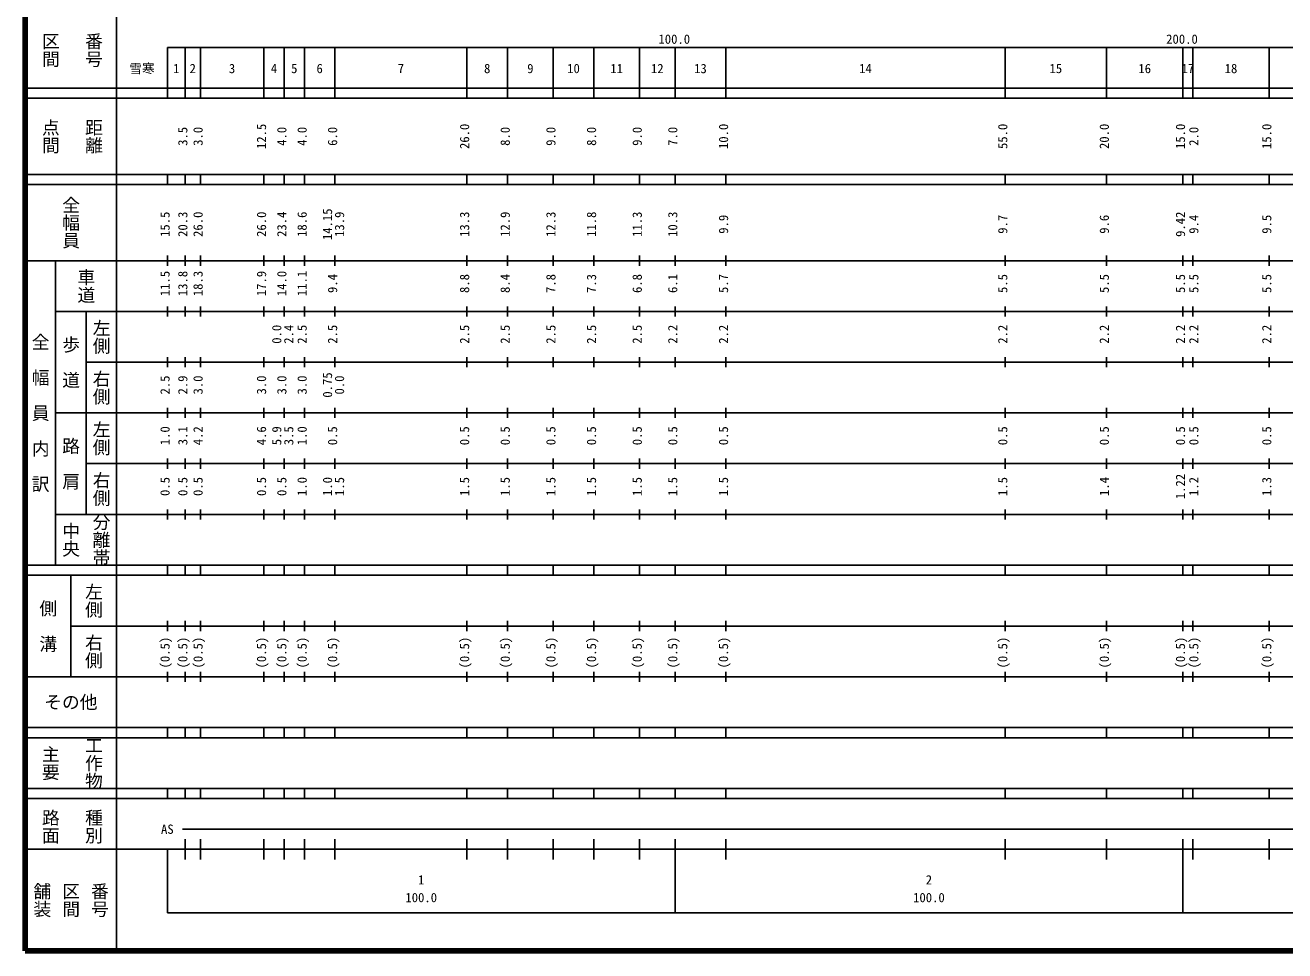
# Model space of a CAD drawing. Units: millimetres on the paper, enlarged 1000 times. Extents: x 40000 to 680000, y 20000 to 380000.
# Drawn here: x 40000 to 288098, y 20000 to 202409 of the extents above; entities that cross this region are included whole.
import ezdxf
from ezdxf.enums import TextEntityAlignment as Align

# ---------------------------------------------------------------- set-up
doc = ezdxf.new("R2010")
doc.units = ezdxf.units.MM
doc.header["$LTSCALE"] = 1000
doc.layers.add('M-TTL', color=2, linetype='Continuous', lineweight=140)
doc.layers.add('M-TTL-BAND', color=7, linetype='Continuous', lineweight=25)
doc.styles.add('@ＭＳ ゴシック', font='')
doc.styles.add('ＭＳ ゴシック', font='')
doc.styles.get('@ＭＳ ゴシック').set_extended_font_data('@MS Gothic')
doc.styles.get('ＭＳ ゴシック').set_extended_font_data('MS Gothic')

msp = doc.modelspace()

# ---------------------------------------------------------------- linework, layer by layer
at = {"layer": 'M-TTL'}
for p, q in [((40000, 380000), (40000, 20000)), ((40000, 20000), (680000, 20000))]:
    msp.add_line(p, q, dxfattribs=at)
at = {"layer": 'M-TTL-BAND'}
for p, q in [((58000, 370000), (58000, 20000)), ((68000, 198000), (579000, 198000)), ((68000, 198000), (68000, 188000)), ((71500, 188000), (71500, 198000)), ((74500, 188000), (74500, 198000)), ((87000, 188000), (87000, 198000)), ((91000, 188000), (91000, 198000)), ((95000, 188000), (95000, 198000)), ((101000, 188000), (101000, 198000)), ((127000, 188000), (127000, 198000)), ((135000, 188000), (135000, 198000)), ((144000, 188000), (144000, 198000)), ((152000, 188000), (152000, 198000)), ((161000, 188000), (161000, 198000)), ((168000, 188000), (168000, 198000)), ((178000, 188000), (178000, 198000)), ((233000, 188000), (233000, 198000)), ((253000, 188000), (253000, 198000)), ((268000, 188000), (268000, 198000)), ((270000, 188000), (270000, 198000)), ((285000, 188000), (285000, 198000)), ((40000, 190000), (579000, 190000)), ((40000, 188000), (579000, 188000)), ((40000, 173000), (579000, 173000)), ((68000, 171000), (68000, 173000)), ((71500, 171000), (71500, 173000)), ((74500, 171000), (74500, 173000)), ((87000, 171000), (87000, 173000)), ((91000, 171000), (91000, 173000)), ((95000, 171000), (95000, 173000)), ((101000, 171000), (101000, 173000)), ((127000, 171000), (127000, 173000)), ((135000, 171000), (135000, 173000)), ((144000, 171000), (144000, 173000)), ((152000, 171000), (152000, 173000)), ((161000, 171000), (161000, 173000)), ((168000, 171000), (168000, 173000)), ((178000, 171000), (178000, 173000)), ((233000, 171000), (233000, 173000)), ((253000, 171000), (253000, 173000)), ((268000, 171000), (268000, 173000)), ((270000, 171000), (270000, 173000)), ((285000, 171000), (285000, 173000)), ((40000, 171000), (579000, 171000)), ((68000, 155000), (68000, 157000)), ((71500, 155000), (71500, 157000)), ((74500, 155000), (74500, 157000)), ((87000, 155000), (87000, 157000)), ((91000, 155000), (91000, 157000)), ((95000, 155000), (95000, 157000)), ((101000, 155000), (101000, 157000)), ((127000, 155000), (127000, 157000)), ((135000, 155000), (135000, 157000)), ((144000, 155000), (144000, 157000)), ((152000, 155000), (152000, 157000)), ((161000, 155000), (161000, 157000)), ((168000, 155000), (168000, 157000)), ((178000, 155000), (178000, 157000)), ((233000, 155000), (233000, 157000)), ((253000, 155000), (253000, 157000)), ((268000, 155000), (268000, 157000)), ((270000, 155000), (270000, 157000)), ((285000, 155000), (285000, 157000)), ((40000, 156000), (579000, 156000)), ((46000, 96000), (46000, 156000)), ((68000, 145000), (68000, 147000)), ((71500, 145000), (71500, 147000)), ((74500, 145000), (74500, 147000)), ((87000, 145000), (87000, 147000)), ((91000, 145000), (91000, 147000)), ((95000, 145000), (95000, 147000)), ((101000, 145000), (101000, 147000)), ((127000, 145000), (127000, 147000)), ((135000, 145000), (135000, 147000)), ((144000, 145000), (144000, 147000)), ((152000, 145000), (152000, 147000)), ((161000, 145000), (161000, 147000)), ((168000, 145000), (168000, 147000)), ((178000, 145000), (178000, 147000)), ((233000, 145000), (233000, 147000)), ((253000, 145000), (253000, 147000)), ((268000, 145000), (268000, 147000)), ((270000, 145000), (270000, 147000)), ((285000, 145000), (285000, 147000)), ((46000, 146000), (579000, 146000)), ((52000, 146000), (52000, 106000)), ((68000, 135000), (68000, 137000)), ((71500, 135000), (71500, 137000)), ((74500, 135000), (74500, 137000)), ((87000, 135000), (87000, 137000)), ((91000, 135000), (91000, 137000)), ((95000, 135000), (95000, 137000)), ((101000, 135000), (101000, 137000)), ((127000, 135000), (127000, 137000)), ((135000, 135000), (135000, 137000)), ((144000, 135000), (144000, 137000)), ((152000, 135000), (152000, 137000)), ((161000, 135000), (161000, 137000)), ((168000, 135000), (168000, 137000)), ((178000, 135000), (178000, 137000)), ((233000, 135000), (233000, 137000)), ((253000, 135000), (253000, 137000)), ((268000, 135000), (268000, 137000)), ((270000, 135000), (270000, 137000)), ((285000, 135000), (285000, 137000)), ((52000, 136000), (579000, 136000)), ((68000, 125000), (68000, 127000)), ((71500, 125000), (71500, 127000)), ((74500, 125000), (74500, 127000)), ((87000, 125000), (87000, 127000)), ((91000, 125000), (91000, 127000)), ((95000, 125000), (95000, 127000)), ((101000, 125000), (101000, 127000)), ((127000, 125000), (127000, 127000)), ((135000, 125000), (135000, 127000)), ((144000, 125000), (144000, 127000)), ((152000, 125000), (152000, 127000)), ((161000, 125000), (161000, 127000)), ((168000, 125000), (168000, 127000)), ((178000, 125000), (178000, 127000)), ((233000, 125000), (233000, 127000)), ((253000, 125000), (253000, 127000)), ((268000, 125000), (268000, 127000)), ((270000, 125000), (270000, 127000)), ((285000, 125000), (285000, 127000)), ((46000, 126000), (579000, 126000)), ((68000, 115000), (68000, 117000)), ((71500, 115000), (71500, 117000)), ((74500, 115000), (74500, 117000)), ((87000, 115000), (87000, 117000)), ((91000, 115000), (91000, 117000)), ((95000, 115000), (95000, 117000)), ((101000, 115000), (101000, 117000)), ((127000, 115000), (127000, 117000)), ((135000, 115000), (135000, 117000)), ((144000, 115000), (144000, 117000)), ((152000, 115000), (152000, 117000)), ((161000, 115000), (161000, 117000)), ((168000, 115000), (168000, 117000)), ((178000, 115000), (178000, 117000)), ((233000, 115000), (233000, 117000)), ((253000, 115000), (253000, 117000)), ((268000, 115000), (268000, 117000)), ((270000, 115000), (270000, 117000)), ((285000, 115000), (285000, 117000)), ((52000, 116000), (579000, 116000)), ((68000, 105000), (68000, 107000)), ((71500, 105000), (71500, 107000)), ((74500, 105000), (74500, 107000)), ((87000, 105000), (87000, 107000)), ((91000, 105000), (91000, 107000)), ((95000, 105000), (95000, 107000)), ((101000, 105000), (101000, 107000)), ((127000, 105000), (127000, 107000)), ((135000, 105000), (135000, 107000)), ((144000, 105000), (144000, 107000)), ((152000, 105000), (152000, 107000)), ((161000, 105000), (161000, 107000)), ((168000, 105000), (168000, 107000)), ((178000, 105000), (178000, 107000)), ((233000, 105000), (233000, 107000)), ((253000, 105000), (253000, 107000)), ((268000, 105000), (268000, 107000)), ((270000, 105000), (270000, 107000)), ((285000, 105000), (285000, 107000)), ((46000, 106000), (579000, 106000)), ((40000, 96000), (579000, 96000)), ((68000, 94000), (68000, 96000)), ((71500, 94000), (71500, 96000)), ((74500, 94000), (74500, 96000)), ((87000, 94000), (87000, 96000)), ((91000, 94000), (91000, 96000)), ((95000, 94000), (95000, 96000)), ((101000, 94000), (101000, 96000)), ((127000, 94000), (127000, 96000)), ((135000, 94000), (135000, 96000)), ((144000, 94000), (144000, 96000)), ((152000, 94000), (152000, 96000)), ((161000, 94000), (161000, 96000)), ((168000, 94000), (168000, 96000)), ((178000, 94000), (178000, 96000)), ((233000, 94000), (233000, 96000)), ((253000, 94000), (253000, 96000)), ((268000, 94000), (268000, 96000)), ((270000, 94000), (270000, 96000)), ((285000, 94000), (285000, 96000)), ((40000, 94000), (579000, 94000)), ((49000, 94000), (49000, 74000)), ((68000, 83000), (68000, 85000)), ((71500, 83000), (71500, 85000)), ((74500, 83000), (74500, 85000)), ((87000, 83000), (87000, 85000)), ((91000, 83000), (91000, 85000)), ((95000, 83000), (95000, 85000)), ((101000, 83000), (101000, 85000)), ((127000, 83000), (127000, 85000)), ((135000, 83000), (135000, 85000)), ((144000, 83000), (144000, 85000)), ((152000, 83000), (152000, 85000)), ((161000, 83000), (161000, 85000)), ((168000, 83000), (168000, 85000)), ((178000, 83000), (178000, 85000)), ((233000, 83000), (233000, 85000)), ((253000, 83000), (253000, 85000)), ((268000, 83000), (268000, 85000)), ((270000, 83000), (270000, 85000)), ((285000, 83000), (285000, 85000)), ((49000, 84000), (579000, 84000)), ((68000, 73000), (68000, 75000)), ((71500, 73000), (71500, 75000)), ((74500, 73000), (74500, 75000)), ((87000, 73000), (87000, 75000)), ((91000, 73000), (91000, 75000)), ((95000, 73000), (95000, 75000)), ((101000, 73000), (101000, 75000)), ((127000, 73000), (127000, 75000)), ((135000, 73000), (135000, 75000)), ((144000, 73000), (144000, 75000)), ((152000, 73000), (152000, 75000)), ((161000, 73000), (161000, 75000)), ((168000, 73000), (168000, 75000)), ((178000, 73000), (178000, 75000)), ((233000, 73000), (233000, 75000)), ((253000, 73000), (253000, 75000)), ((268000, 73000), (268000, 75000)), ((270000, 73000), (270000, 75000)), ((285000, 73000), (285000, 75000)), ((40000, 74000), (579000, 74000)), ((40000, 64000), (579000, 64000)), ((68000, 62000), (68000, 64000)), ((71500, 62000), (71500, 64000)), ((74500, 62000), (74500, 64000)), ((87000, 62000), (87000, 64000)), ((91000, 62000), (91000, 64000)), ((95000, 62000), (95000, 64000)), ((101000, 62000), (101000, 64000)), ((127000, 62000), (127000, 64000)), ((135000, 62000), (135000, 64000)), ((144000, 62000), (144000, 64000)), ((152000, 62000), (152000, 64000)), ((161000, 62000), (161000, 64000)), ((168000, 62000), (168000, 64000)), ((178000, 62000), (178000, 64000)), ((233000, 62000), (233000, 64000)), ((253000, 62000), (253000, 64000)), ((268000, 62000), (268000, 64000)), ((270000, 62000), (270000, 64000)), ((285000, 62000), (285000, 64000)), ((40000, 62000), (579000, 62000)), ((40000, 52000), (579000, 52000)), ((40000, 50000), (579000, 50000)), ((68000, 50000), (68000, 52000)), ((71500, 50000), (71500, 52000)), ((74500, 50000), (74500, 52000)), ((87000, 50000), (87000, 52000)), ((91000, 50000), (91000, 52000)), ((95000, 50000), (95000, 52000)), ((101000, 50000), (101000, 52000)), ((127000, 50000), (127000, 52000)), ((135000, 50000), (135000, 52000)), ((144000, 50000), (144000, 52000)), ((152000, 50000), (152000, 52000)), ((161000, 50000), (161000, 52000)), ((168000, 50000), (168000, 52000)), ((178000, 50000), (178000, 52000)), ((233000, 50000), (233000, 52000)), ((253000, 50000), (253000, 52000)), ((268000, 50000), (268000, 52000)), ((270000, 50000), (270000, 52000)), ((285000, 50000), (285000, 52000)), ((71000, 44000), (565000, 44000)), ((40000, 40000), (579000, 40000)), ((68000, 40000), (68000, 27500)), ((71500, 38000), (71500, 42000)), ((74500, 38000), (74500, 42000)), ((87000, 38000), (87000, 42000)), ((91000, 38000), (91000, 42000)), ((95000, 38000), (95000, 42000)), ((101000, 38000), (101000, 42000)), ((127000, 38000), (127000, 42000)), ((135000, 38000), (135000, 42000)), ((144000, 38000), (144000, 42000)), ((152000, 38000), (152000, 42000)), ((161000, 38000), (161000, 42000)), ((168000, 27500), (168000, 42000)), ((178000, 38000), (178000, 42000)), ((233000, 38000), (233000, 42000)), ((253000, 38000), (253000, 42000)), ((268000, 27500), (268000, 42000)), ((270000, 38000), (270000, 42000)), ((285000, 38000), (285000, 42000)), ((68000, 27500), (579000, 27500))]:
    msp.add_line(p, q, dxfattribs=at)

# ---------------------------------------------------------------- texts
at = {"layer": 'M-TTL-BAND', "style": '@ＭＳ ゴシック'}
for s, p in [('区間', (45000, 197500)), ('番号', (53500, 197500)), ('点間', (45000, 180500)), ('距離', (53500, 180500)), ('全幅員', (49000, 163500)), ('車道', (52000, 151000)), ('左側', (55000, 141000)), ('全\u3000幅\u3000員\u3000内\u3000訳', (43000, 126000)), ('歩\u3000道', (49000, 136000)), ('右側', (55000, 131000)), ('左側', (55000, 121000)), ('路\u3000肩', (49000, 116000)), ('右側', (55000, 111000)), ('中央', (49000, 101000)), ('分離帯', (55000, 101000)), ('左側', (53500, 89000)), ('側\u3000溝', (44500, 84000)), ('右側', (53500, 79000)), ('主要', (45000, 57000)), ('工作物', (53500, 57000)), ('路面', (45000, 44500)), ('種別', (53500, 44500)), ('舗装', (43333, 30000)), ('区間', (49000, 30000)), ('番号', (54667, 30000))]:
    msp.add_text(s, height=2566, rotation=270, dxfattribs=at).set_placement(p, align=Align.MIDDLE_CENTER)
at = {"layer": 'M-TTL-BAND', "style": 'ＭＳ ゴシック'}
for s, p in [('100.0', (167844, 198195)), ('200.0', (267844, 198195)), ('雪寒', (63017, 192405)), ('1', (69750, 192405)), ('2', (73000, 192405)), ('3', (80750, 192405)), ('4', (89000, 192405)), ('5', (93000, 192405)), ('6', (98000, 192405)), ('7', (114000, 192405)), ('8', (131000, 192405)), ('9', (139500, 192405)), ('10', (148000, 192405)), ('11', (156500, 192405)), ('12', (164500, 192405)), ('13', (173000, 192405)), ('14', (205500, 192405)), ('15', (243000, 192405)), ('16', (260500, 192405)), ('17', (269000, 192405)), ('18', (277500, 192405)), ('AS', (68000, 42500)), ('1', (118000, 32523)), ('2', (218000, 32523)), ('100.0', (118000, 29033)), ('100.0', (218000, 29033))]:
    msp.add_text(s, height=1833, dxfattribs=at).set_placement(p, align=Align.BOTTOM_CENTER)
for s, p in [('3.5', (72500, 180500)), ('3.0', (75500, 180500)), ('12.5', (88000, 180500)), ('4.0', (92000, 180500)), ('4.0', (96000, 180500)), ('6.0', (102000, 180500)), ('26.0', (128000, 180500)), ('8.0', (136000, 180500)), ('9.0', (145000, 180500)), ('8.0', (153000, 180500)), ('9.0', (162000, 180500)), ('7.0', (169000, 180500)), ('10.0', (179000, 180500)), ('55.0', (234000, 180500)), ('20.0', (254000, 180500)), ('15.0', (269000, 180500)), ('2.0', (271631, 180500)), ('15.0', (286000, 180500)), ('15.5', (69000, 163174)), ('20.3', (72500, 163174)), ('26.0', (75500, 163174)), ('26.0', (88000, 163174)), ('23.4', (92000, 163174)), ('18.6', (96000, 163174)), ('14.15', (101000, 163174)), ('13.9', (103370, 163174)), ('13.3', (128000, 163174)), ('12.9', (136000, 163174)), ('12.3', (145000, 163174)), ('11.8', (153000, 163174)), ('11.3', (162000, 163174)), ('10.3', (169000, 163174)), ('9.9', (179000, 163174)), ('9.7', (234000, 163174)), ('9.6', (254000, 163174)), ('9.42', (269000, 163174)), ('9.4', (271631, 163174)), ('9.5', (286000, 163174)), ('11.5', (69000, 151500)), ('13.8', (72500, 151500)), ('18.3', (75500, 151500)), ('17.9', (88000, 151500)), ('14.0', (92000, 151500)), ('11.1', (96000, 151500)), ('9.4', (102000, 151500)), ('8.8', (128000, 151500)), ('8.4', (136000, 151500)), ('7.8', (145000, 151500)), ('7.3', (153000, 151500)), ('6.8', (162000, 151500)), ('6.1', (169000, 151500)), ('5.7', (179000, 151500)), ('5.5', (234000, 151500)), ('5.5', (254000, 151500)), ('5.5', (269000, 151500)), ('5.5', (271631, 151500)), ('5.5', (286000, 151500)), ('0.0', (91000, 141500)), ('2.4', (93370, 141500)), ('2.5', (96000, 141500)), ('2.5', (102000, 141500)), ('2.5', (128000, 141500)), ('2.5', (136000, 141500)), ('2.5', (145000, 141500)), ('2.5', (153000, 141500)), ('2.5', (162000, 141500)), ('2.2', (169000, 141500)), ('2.2', (179000, 141500)), ('2.2', (234000, 141500)), ('2.2', (254000, 141500)), ('2.2', (269000, 141500)), ('2.2', (271631, 141500)), ('2.2', (286000, 141500)), ('2.5', (69000, 131500)), ('2.9', (72500, 131500)), ('3.0', (75500, 131500)), ('3.0', (88000, 131500)), ('3.0', (92000, 131500)), ('3.0', (96000, 131500)), ('0.75', (101000, 131500)), ('0.0', (103370, 131500)), ('1.0', (69000, 121500)), ('3.1', (72500, 121500)), ('4.2', (75500, 121500)), ('4.6', (88000, 121500)), ('5.9', (91000, 121500)), ('3.5', (93370, 121500)), ('1.0', (96000, 121500)), ('0.5', (102000, 121500)), ('0.5', (128000, 121500)), ('0.5', (136000, 121500)), ('0.5', (145000, 121500)), ('0.5', (153000, 121500)), ('0.5', (162000, 121500)), ('0.5', (169000, 121500)), ('0.5', (179000, 121500)), ('0.5', (234000, 121500)), ('0.5', (254000, 121500)), ('0.5', (269000, 121500)), ('0.5', (271631, 121500)), ('0.5', (286000, 121500)), ('0.5', (69000, 111500)), ('0.5', (72500, 111500)), ('0.5', (75500, 111500)), ('0.5', (88000, 111500)), ('0.5', (92000, 111500)), ('1.0', (96000, 111500)), ('1.0', (101000, 111500)), ('1.5', (103370, 111500)), ('1.5', (128000, 111500)), ('1.5', (136000, 111500)), ('1.5', (145000, 111500)), ('1.5', (153000, 111500)), ('1.5', (162000, 111500)), ('1.5', (169000, 111500)), ('1.5', (179000, 111500)), ('1.5', (234000, 111500)), ('1.4', (254000, 111500)), ('1.22', (269000, 111500)), ('1.2', (271631, 111500)), ('1.3', (286000, 111500)), ('(0.5)', (69000, 78764)), ('(0.5)', (72500, 78764)), ('(0.5)', (75500, 78764)), ('(0.5)', (88000, 78764)), ('(0.5)', (92000, 78764)), ('(0.5)', (96000, 78764)), ('(0.5)', (102000, 78764)), ('(0.5)', (128000, 78764)), ('(0.5)', (136000, 78764)), ('(0.5)', (145000, 78764)), ('(0.5)', (153000, 78764)), ('(0.5)', (162000, 78764)), ('(0.5)', (169000, 78764)), ('(0.5)', (179000, 78764)), ('(0.5)', (234000, 78764)), ('(0.5)', (254000, 78764)), ('(0.5)', (269000, 78764)), ('(0.5)', (271631, 78764)), ('(0.5)', (286000, 78764))]:
    msp.add_text(s, height=1833, rotation=90, dxfattribs=at).set_placement(p, align=Align.BOTTOM_CENTER)
msp.add_text('その他', height=2566, dxfattribs=at).set_placement((49000, 69000), align=Align.MIDDLE_CENTER)

doc.saveas('drawing.dxf')
